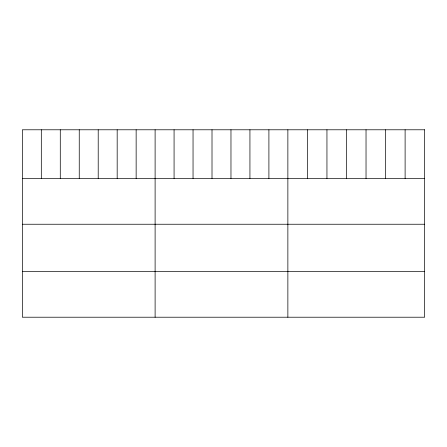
<?xml version="1.0" encoding="UTF-8"?>
<svg xmlns="http://www.w3.org/2000/svg" width="447" height="447" viewBox="0 0 447 447"><rect width="100%" height="100%" fill="white"/><g stroke="black" fill="none" stroke-linecap="round" stroke-linejoin="round"><path stroke-width="0.67" d="M22.35 178.459L424.65 178.459M22.35 224.243L424.65 224.243M22.35 271.424L424.65 271.424M405.111 129.786L405.111 178.459M385.571 129.786L385.571 178.459M366.032 129.786L366.032 178.459M346.486 129.786L346.486 178.459M326.947 129.786L326.947 178.459M307.407 129.786L307.407 178.459M287.868 129.786L287.868 317.214M268.904 129.786L268.904 178.459M249.934 129.786L249.934 178.459M230.97 129.786L230.97 178.459M212.007 129.786L212.007 178.459M193.043 129.786L193.043 178.459M174.073 129.786L174.073 178.459M155.109 129.786L155.109 317.214M136.145 129.786L136.145 178.459M117.175 129.786L117.175 178.459M98.211 129.786L98.211 178.459M79.248 129.786L79.248 178.459M60.284 129.786L60.284 178.459M41.314 129.786L41.314 178.459M424.65 129.786L22.35 129.786L22.35 317.214L424.65 317.214L424.65 129.786"/></g></svg>
